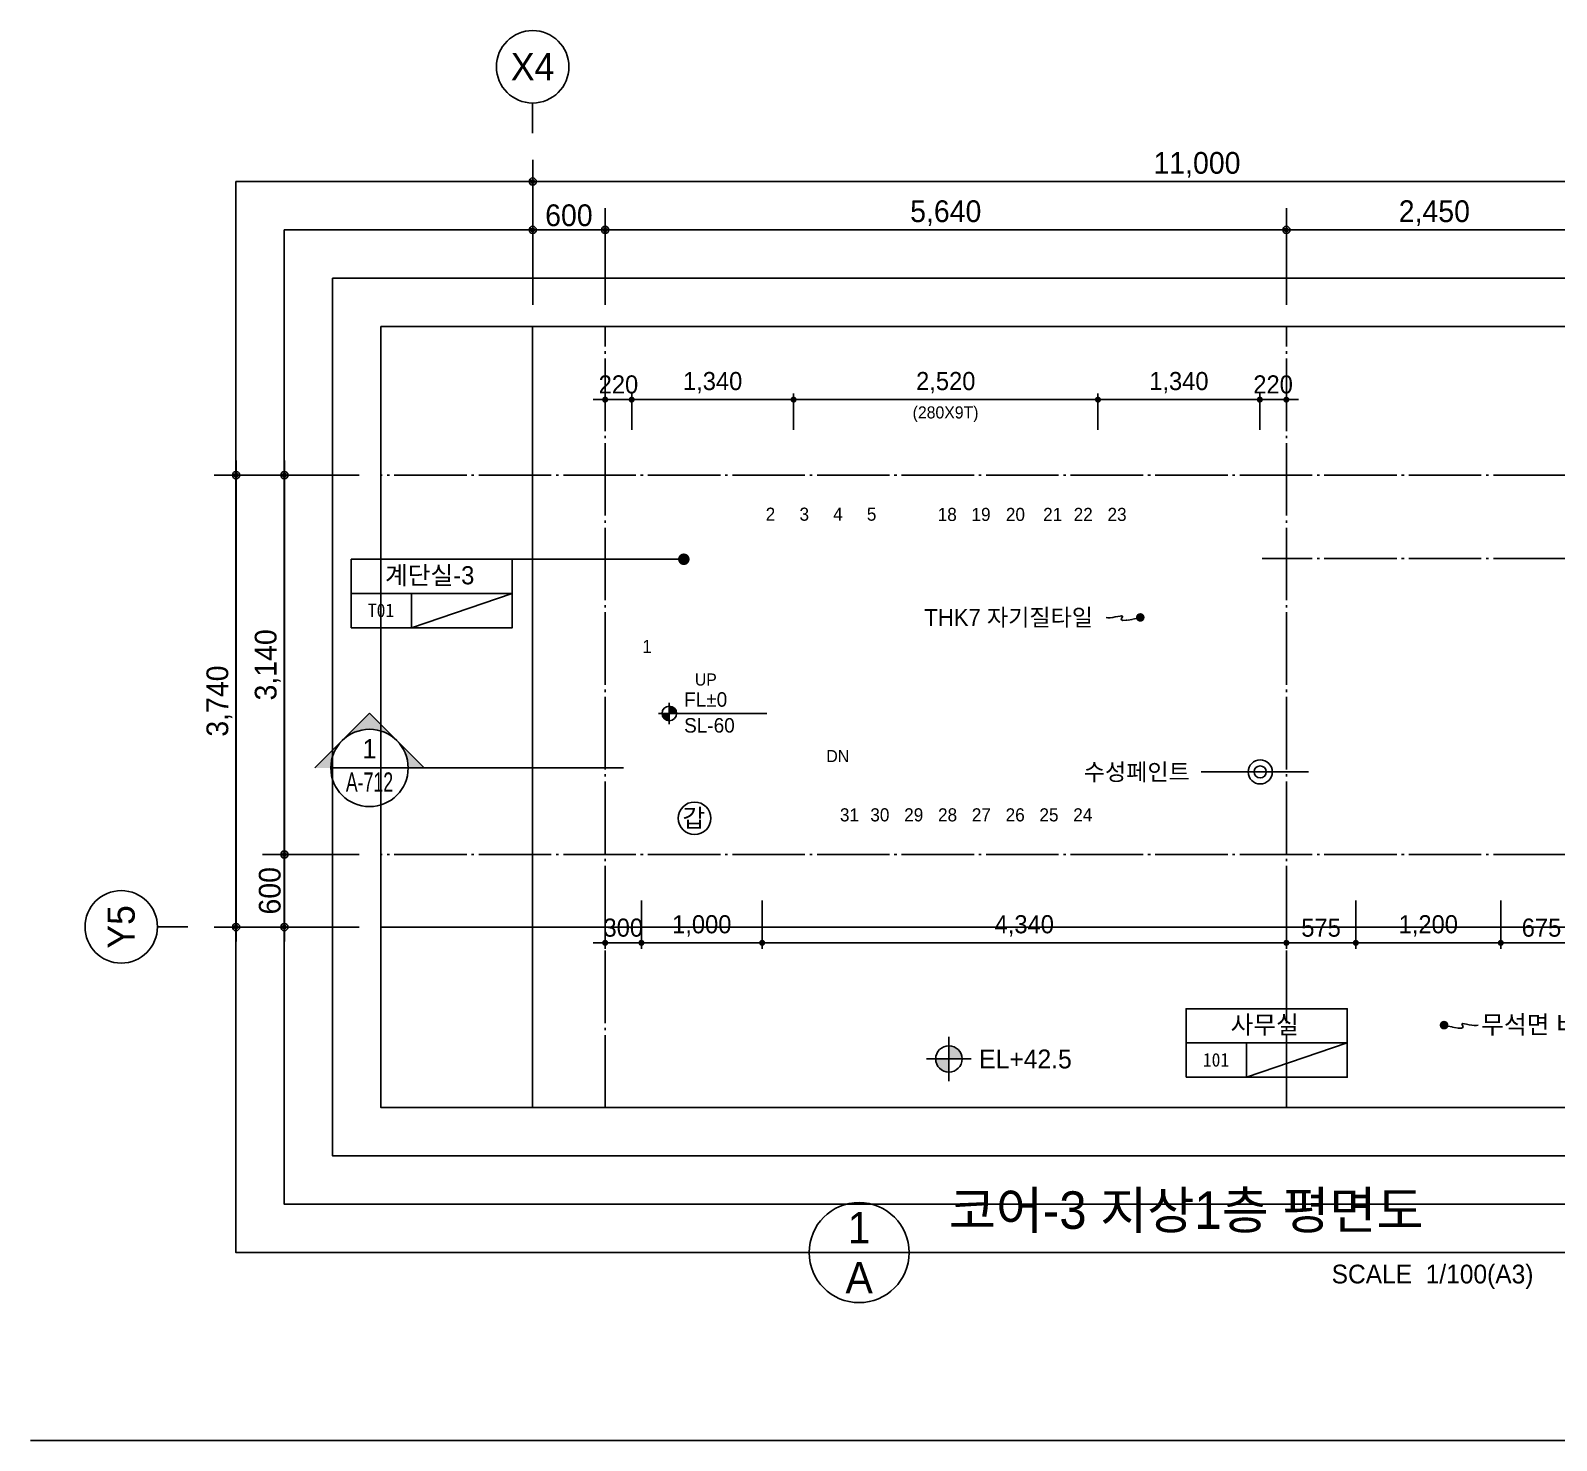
# Model space of a CAD drawing. Header units: millimetres. Extents: x 252711992 to 505989238, y 504776675 to 1009617600.
# Drawn here: x 253173992 to 253186625, y 504818337 to 504830007 of the extents above; entities that cross this region are included whole.
import ezdxf
from ezdxf.enums import TextEntityAlignment as Align
from ezdxf.xclip import XClip

# ---------------------------------------------------------------- set-up
doc = ezdxf.new("R2010")
doc.units = ezdxf.units.MM
doc.header["$XCLIPFRAME"] = 0
doc.linetypes.add('CEN', pattern=[35, 30, -2, 1, -2])
for name, color, linetype in [('$ZCDB_AUDIT_GENERATED_600D18', 7, 'Continuous'), ('0KD DIM', 7, 'Continuous'), ('4A.TEC CEN', 1, 'CEN'), ('4A.TEC TEXT', 7, 'Continuous'), ('4A.TEC TEXT 1', 3, 'Continuous'), ('4A.TEC TEXT 2', 3, 'Continuous'), ('4A.TEC 심볼', 7, 'Continuous'), ('CEN', 1, 'CEN'), ('LEV', 7, 'Continuous'), ('ROM', 7, 'Continuous'), ('SYM', 1, 'Continuous'), ('TEXT', 7, 'Continuous'), ('㈜SE&C TEXT', 7, 'Continuous')]:
    doc.layers.add(name, color=color, linetype=linetype)
doc.layers.add('DEFPOINT', color=135, linetype='Continuous', plot=False)
doc.styles.add('1', font='')
doc.styles.add('GHS', font='malgun.ttf')
doc.styles.add('SAMOO', font='')
doc.styles.add('나눔고딕', font='')
doc.styles.add('돋움', font='')
doc.styles.add('돋음체', font='')
doc.styles.add('울릉도L', font='')
doc.styles.get('1').set_extended_font_data('DotumChe')
doc.styles.get('SAMOO').set_extended_font_data('Dotum')
doc.styles.get('나눔고딕').set_extended_font_data('Dotum')
doc.styles.get('돋움').set_extended_font_data('Dotum')
doc.styles.get('돋음체').set_extended_font_data('Dotum')
doc.styles.get('울릉도L').set_extended_font_data('Dotum')
doc.dimstyles.new('DIM_600(외부치수)', dxfattribs={"dimscale": 400, "dimtxt": 3.3, "dimasz": 1, "dimexe": 2, "dimexo": 2, "dimgap": 1, "dimtad": 1, "dimdec": 0, "dimdsep": 46, "dimlunit": 6, "dimtxsty": '나눔고딕', "dimblk1": 'DIMDOT', "dimblk2": 'DIMDOT', "dimsah": 1, "dimcen": 2.5, "dimdle": 1.5, "dimclrd": 8, "dimclre": 8, "dimclrt": 3, "dimadec": 0, "dimazin": 0, "dimtfac": 1, "dimtdec": 0, "dimtix": 1, "dimtmove": 2, "dimatfit": 3, "dimldrblk": 'DIMDOT', "dimfxl": 1, "dimtvp": 1, "dimtolj": 1, "dimtzin": 0, "dimarcsym": 0})
doc.dimstyles.new('DIM_80(외부치수)', dxfattribs={"dimscale": 40, "dimtxt": 3.3, "dimasz": 1, "dimexe": 2, "dimexo": 2, "dimgap": 1, "dimtad": 1, "dimdec": 0, "dimdsep": 46, "dimlunit": 6, "dimtxsty": '돋움', "dimblk1": 'DIMDOT', "dimblk2": 'DIMDOT', "dimsah": 1, "dimcen": 2.5, "dimdle": 1.5, "dimclrd": 1, "dimclre": 7, "dimclrt": 2, "dimadec": 0, "dimazin": 0, "dimtfac": 1, "dimtdec": 0, "dimtix": 1, "dimtmove": 2, "dimatfit": 3, "dimldrblk": 'DIMDOT', "dimfxl": 1, "dimtvp": 1, "dimtolj": 1, "dimtzin": 0, "dimarcsym": 0})
doc.dimstyles.new('KD DIM 1', dxfattribs={"dimscale": 50, "dimtxt": 3, "dimasz": 1, "dimexe": 1, "dimexo": 1, "dimgap": 1, "dimtad": 1, "dimdec": 0, "dimzin": 0, "dimdsep": 46, "dimlunit": 6, "dimtxsty": '돋음체', "dimblk": 'DOT', "dimcen": 3, "dimdle": 1, "dimclrd": 256, "dimclre": 256, "dimclrt": 3, "dimazin": 0, "dimtfac": 1, "dimtdec": 0, "dimtix": 1, "dimtmove": 2, "dimatfit": 3, "dimldrblk": 'OBLIQUE', "dimfxl": 1, "dimtvp": 0.8333, "dimtolj": 1, "dimtzin": 0, "dimarcsym": 0})

# ---------------------------------------------------------------- blocks, each defined once
blk = doc.blocks.new('dwgFD3B')
at = {"layer": '4A.TEC CEN', "color": 250, "ltscale": 500}
blk.add_line((49194.51, -169936.83, -3333.33), (358000, -169936.83, -3333.33), dxfattribs=at)
at = {"layer": '4A.TEC CEN', "color": 250, "ltscale": 500, "elevation": -3333.33}
blk.add_lwpolyline([(197807.63, -39163.16), (197807.63, -267000)], dxfattribs=at)
blk = doc.blocks.new('ccs122')
at = {"layer": '4A.TEC 심볼'}
blk.add_line((0, 8), (0, 3), dxfattribs=at)
blk.add_circle((0, 14), 6, dxfattribs=at)
at = {"layer": '4A.TEC TEXT 2', "color": 3, "style": 'GHS'}
blk.add_attdef('NO', text='', height=4.5, dxfattribs=at).set_placement((-0.01, 14.02), align=Align.MIDDLE_CENTER)
blk = doc.blocks.new('DIMDOT')
at = {"color": 0}
blk.add_line((-2, 0), (2, 0), dxfattribs=at)
for radius in [0.5, 0.25]:
    blk.add_circle((0, 0), radius, dxfattribs=at)
blk = doc.blocks.new('*D306')
at = {"layer": '$ZCDB_AUDIT_GENERATED_600D18', "color": 8, "lineweight": -2, "transparency": 16777216}
for p, q in [((253176713, 504826327), (253175513, 504826327)), ((253175693, 504826267), (253175693, 504822647)), ((253176713, 504822587), (253175513, 504822587))]:
    blk.add_line(p, q, dxfattribs=at)
at = {"layer": 'Defpoints', "color": 0, "transparency": 16777216}
for p in [(253176893, 504826327, 0), (253175693, 504822587), (253176893, 504822587, 0)]:
    blk.add_point(p, dxfattribs=at)
at = {"layer": '$ZCDB_AUDIT_GENERATED_600D18', "color": 8, "lineweight": -2, "transparency": 16777216, "xscale": 60, "yscale": 60, "zscale": 60}
for p, rotation in [((253175693, 504826327), 90), ((253175693, 504822587), 270)]:
    blk.add_blockref('DIMDOT', p, dxfattribs=dict(at, rotation=rotation))
at = {"layer": '$ZCDB_AUDIT_GENERATED_600D18', "color": 3, "transparency": 16777216, "insert": (253175555, 504824457), "char_height": 180, "attachment_point": 5, "rotation": 90, "style": '나눔고딕'}
blk.add_mtext('\\A1;3,740', dxfattribs=at)
blk = doc.blocks.new('*D307')
at = {"layer": '$ZCDB_AUDIT_GENERATED_600D18', "color": 8, "lineweight": -2, "transparency": 16777216}
for p, q in [((253176713, 504823187), (253175913, 504823187)), ((253176093, 504822647), (253176093, 504823127)), ((253176713, 504822587), (253175913, 504822587))]:
    blk.add_line(p, q, dxfattribs=at)
at = {"layer": 'Defpoints', "color": 0, "transparency": 16777216}
for p in [(253176093, 504823187), (253176893, 504823187, 0), (253176893, 504822587, 0)]:
    blk.add_point(p, dxfattribs=at)
at = {"layer": '$ZCDB_AUDIT_GENERATED_600D18', "color": 8, "lineweight": -2, "transparency": 16777216, "xscale": 60, "yscale": 60, "zscale": 60}
for p, rotation in [((253176093, 504823187), 90), ((253176093, 504822587), 270)]:
    blk.add_blockref('DIMDOT', p, dxfattribs=dict(at, rotation=rotation))
at = {"layer": '$ZCDB_AUDIT_GENERATED_600D18', "color": 3, "transparency": 16777216, "insert": (253175973, 504822887), "char_height": 180, "attachment_point": 5, "rotation": 90, "style": '나눔고딕'}
blk.add_mtext('\\A1;600', dxfattribs=at)
blk = doc.blocks.new('*D303')
at = {"layer": '$ZCDB_AUDIT_GENERATED_600D18', "color": 8, "lineweight": -2, "transparency": 16777216}
for p, q in [((253178149, 504827737), (253178149, 504828937)), ((253189149, 504827737), (253189149, 504828937)), ((253178209, 504828757), (253189089, 504828757))]:
    blk.add_line(p, q, dxfattribs=at)
at = {"layer": 'Defpoints', "color": 0, "transparency": 16777216}
for p in [(253189149, 504828757), (253178149, 504827557, 0), (253189149, 504827557)]:
    blk.add_point(p, dxfattribs=at)
at = {"layer": '$ZCDB_AUDIT_GENERATED_600D18', "color": 8, "lineweight": -2, "transparency": 16777216, "xscale": 60, "yscale": 60, "zscale": 60, "rotation": 180}
blk.add_blockref('DIMDOT', (253178149, 504828757), dxfattribs=at)
at = {"layer": '$ZCDB_AUDIT_GENERATED_600D18', "color": 8, "lineweight": -2, "transparency": 16777216, "xscale": 60, "yscale": 60, "zscale": 60}
blk.add_blockref('DIMDOT', (253189149, 504828757), dxfattribs=at)
at = {"layer": '$ZCDB_AUDIT_GENERATED_600D18', "color": 3, "transparency": 16777216, "insert": (253183649, 504828895), "char_height": 180, "attachment_point": 5, "style": '나눔고딕'}
blk.add_mtext('\\A1;11,000', dxfattribs=at)
blk = doc.blocks.new('*D305')
at = {"layer": '$ZCDB_AUDIT_GENERATED_600D18', "color": 8, "lineweight": -2, "transparency": 16777216}
for p, q in [((253178149, 504827737), (253178149, 504828537)), ((253178749, 504827737), (253178749, 504828537)), ((253178689, 504828357), (253178209, 504828357))]:
    blk.add_line(p, q, dxfattribs=at)
at = {"layer": 'Defpoints', "color": 0, "transparency": 16777216}
for p in [(253178149, 504828357), (253178149, 504827557, 39667), (253178749, 504827557, 34667)]:
    blk.add_point(p, dxfattribs=at)
at = {"layer": '$ZCDB_AUDIT_GENERATED_600D18', "color": 8, "lineweight": -2, "transparency": 16777216, "xscale": 60, "yscale": 60, "zscale": 60, "rotation": 180}
blk.add_blockref('DIMDOT', (253178149, 504828357), dxfattribs=at)
at = {"layer": '$ZCDB_AUDIT_GENERATED_600D18', "color": 8, "lineweight": -2, "transparency": 16777216, "xscale": 60, "yscale": 60, "zscale": 60}
blk.add_blockref('DIMDOT', (253178749, 504828357), dxfattribs=at)
at = {"layer": '$ZCDB_AUDIT_GENERATED_600D18', "color": 3, "transparency": 16777216, "insert": (253178449, 504828477), "char_height": 180, "attachment_point": 5, "style": '나눔고딕'}
blk.add_mtext('\\A1;600', dxfattribs=at)
blk = doc.blocks.new('*D308')
at = {"layer": '$ZCDB_AUDIT_GENERATED_600D18', "color": 8, "lineweight": -2, "transparency": 16777216}
for p, q in [((253176713, 504826327), (253175913, 504826327)), ((253176093, 504826267), (253176093, 504823247)), ((253176713, 504823187), (253175913, 504823187))]:
    blk.add_line(p, q, dxfattribs=at)
at = {"layer": 'Defpoints', "color": 0, "transparency": 16777216}
for p in [(253176893, 504826327, 0), (253176093, 504823187), (253176893, 504823187, 0)]:
    blk.add_point(p, dxfattribs=at)
at = {"layer": '$ZCDB_AUDIT_GENERATED_600D18', "color": 8, "lineweight": -2, "transparency": 16777216, "xscale": 60, "yscale": 60, "zscale": 60}
for p, rotation in [((253176093, 504826327), 90), ((253176093, 504823187), 270)]:
    blk.add_blockref('DIMDOT', p, dxfattribs=dict(at, rotation=rotation))
at = {"layer": '$ZCDB_AUDIT_GENERATED_600D18', "color": 3, "transparency": 16777216, "insert": (253175955, 504824757), "char_height": 180, "attachment_point": 5, "rotation": 90, "style": '나눔고딕'}
blk.add_mtext('\\A1;3,140', dxfattribs=at)
blk = doc.blocks.new('*D309')
at = {"layer": '$ZCDB_AUDIT_GENERATED_600D18', "color": 8, "lineweight": -2, "transparency": 16777216}
for p, q in [((253178749, 504827737), (253178749, 504828537)), ((253184389, 504827737), (253184389, 504828537)), ((253178809, 504828357), (253184329, 504828357))]:
    blk.add_line(p, q, dxfattribs=at)
at = {"layer": 'Defpoints', "color": 0, "transparency": 16777216}
for p in [(253184389, 504828357), (253178749, 504827557, 34667), (253184389, 504827557, 81667)]:
    blk.add_point(p, dxfattribs=at)
at = {"layer": '$ZCDB_AUDIT_GENERATED_600D18', "color": 8, "lineweight": -2, "transparency": 16777216, "xscale": 60, "yscale": 60, "zscale": 60, "rotation": 180}
blk.add_blockref('DIMDOT', (253178749, 504828357), dxfattribs=at)
at = {"layer": '$ZCDB_AUDIT_GENERATED_600D18', "color": 8, "lineweight": -2, "transparency": 16777216, "xscale": 60, "yscale": 60, "zscale": 60}
blk.add_blockref('DIMDOT', (253184389, 504828357), dxfattribs=at)
at = {"layer": '$ZCDB_AUDIT_GENERATED_600D18', "color": 3, "transparency": 16777216, "insert": (253181569, 504828495), "char_height": 180, "attachment_point": 5, "style": '나눔고딕'}
blk.add_mtext('\\A1;5,640', dxfattribs=at)
blk = doc.blocks.new('*D310')
at = {"layer": '$ZCDB_AUDIT_GENERATED_600D18', "color": 8, "lineweight": -2, "transparency": 16777216}
for p, q in [((253184389, 504827737), (253184389, 504828537)), ((253186839, 504827737), (253186839, 504828537)), ((253186779, 504828357), (253184449, 504828357))]:
    blk.add_line(p, q, dxfattribs=at)
at = {"layer": 'Defpoints', "color": 0, "transparency": 16777216}
for p in [(253184389, 504828357), (253184389, 504827557, 81667), (253186839, 504827557, 61250)]:
    blk.add_point(p, dxfattribs=at)
at = {"layer": '$ZCDB_AUDIT_GENERATED_600D18', "color": 8, "lineweight": -2, "transparency": 16777216, "xscale": 60, "yscale": 60, "zscale": 60, "rotation": 180}
blk.add_blockref('DIMDOT', (253184389, 504828357), dxfattribs=at)
at = {"layer": '$ZCDB_AUDIT_GENERATED_600D18', "color": 8, "lineweight": -2, "transparency": 16777216, "xscale": 60, "yscale": 60, "zscale": 60}
blk.add_blockref('DIMDOT', (253186839, 504828357), dxfattribs=at)
at = {"layer": '$ZCDB_AUDIT_GENERATED_600D18', "color": 3, "transparency": 16777216, "insert": (253185614, 504828495), "char_height": 180, "attachment_point": 5, "style": '나눔고딕'}
blk.add_mtext('\\A1;2,450', dxfattribs=at)
blk = doc.blocks.new('A$C6C9969DE')
at = {"layer": 'ROM', "color": 0, "linetype": 'Continuous'}
for p, q in [((0, 510), (2400, 510)), ((900, 0), (900, 510))]:
    blk.add_line(p, q, dxfattribs=at)
blk.add_lwpolyline([(0, 0), (2400, 0), (2400, 1020), (0, 1020)], close=True, dxfattribs=at)
blk = doc.blocks.new('A$C3A5201BD')
at = {"layer": 'LEV'}
h = blk.add_hatch(color=256, dxfattribs=at)
h.paths.add_polyline_path([(200, 200), (335, 200, 0.414214), (200, 335)])
h.paths.add_polyline_path([(200, 65), (200, 200), (65, 200, 0.414214)])
at = {"layer": 'LEV', "color": 7}
for p, q in [((200, 0), (200, 400)), ((0, 200), (2007, 200)), ((0, 200), (400, 200))]:
    blk.add_line(p, q, dxfattribs=at)
blk.add_circle((200, 200), 135, dxfattribs=at)
blk = doc.blocks.new('ASDFAWGFQWEGRQEWR')
at = {"layer": 'CEN'}
blk.add_lwpolyline([(1712, 118), (1641, 101), (1594, 94), (1567, 93), (1556, 98), (1554, 105), (1558, 114), (1563, 122), (1564, 128), (1557, 130), (1544, 129), (1526, 126), (1505, 122), (1483, 118), (1461, 115), (1443, 114), (1430, 118)], dxfattribs=at)
at = {"layer": '㈜SE&C TEXT', "color": 1, "const_width": 35.9}
blk.add_lwpolyline([(1729, 118, 1), (1694, 118, 1)], format="xyb", close=True, dxfattribs=at)
at = {"layer": '4A.TEC TEXT', "style": '돋움'}
blk.add_text('THK7 자기질타일', height=140, dxfattribs=at).set_placement((-77, 118), align=Align.MIDDLE_LEFT)
blk = doc.blocks.new('단면기호1')
at = {"layer": 'SYM'}
h = blk.add_hatch(color=256, dxfattribs=at)
h.paths.add_polyline_path([(4.24, 4.24, -0.198912), (6, 0), (8.49, 0)])
h.paths.add_polyline_path([(0, 8.49), (-4.24, 4.24, -0.414214), (4.24, 4.24)])
h.paths.add_polyline_path([(-4.24, 4.24), (-8.49, 0), (-6, 0, -0.198912)])
for p in [(-8.49, 0), (8.49, 0)]:
    blk.add_line(p, (0, 8.49), dxfattribs=at)
blk.add_circle((0, 0), 6, dxfattribs=at)
blk = doc.blocks.new('_Dot')
at = {"color": 0, "linetype": 'ByBlock', "lineweight": -2}
blk.add_line((-0.5, 0), (-1, 0), dxfattribs=at)
at = {"color": 0, "linetype": 'ByBlock', "const_width": 0.5}
blk.add_lwpolyline([(-0.25, 0, 1), (0.25, 0, 1)], format="xyb", close=True, dxfattribs=at)
blk = doc.blocks.new('*D904')
at = {"layer": '0KD DIM', "lineweight": -2, "transparency": 16777216}
for p, q in [((253179049, 504822806), (253179049, 504822406)), ((253180049, 504822806), (253180049, 504822406)), ((253179099, 504822456), (253179999, 504822456))]:
    blk.add_line(p, q, dxfattribs=at)
at = {"layer": 'Defpoints', "color": 0, "transparency": 16777216}
for p in [(253179049, 504822856), (253180049, 504822856), (253180049, 504822456)]:
    blk.add_point(p, dxfattribs=at)
at = {"layer": '0KD DIM', "lineweight": -2, "transparency": 16777216, "xscale": 50, "yscale": 50, "zscale": 50, "rotation": 180}
blk.add_blockref('_Dot', (253179049, 504822456), dxfattribs=at)
at = {"layer": '0KD DIM', "lineweight": -2, "transparency": 16777216, "xscale": 50, "yscale": 50, "zscale": 50}
blk.add_blockref('_Dot', (253180049, 504822456), dxfattribs=at)
at = {"layer": '0KD DIM', "color": 3, "transparency": 16777216, "insert": (253179549, 504822596), "char_height": 150, "attachment_point": 5, "style": '돋음체'}
blk.add_mtext('\\A1;1,000', dxfattribs=at)
blk = doc.blocks.new('_OBLIQUE')
at = {"color": 0, "linetype": 'ByBlock'}
blk.add_line((-0.5, -0.5), (0.5, 0.5), dxfattribs=at)
blk = doc.blocks.new('*D905')
at = {"layer": '0KD DIM', "lineweight": -2, "transparency": 16777216}
for p, q in [((253178749, 504822806), (253178749, 504822406)), ((253179049, 504822806), (253179049, 504822406)), ((253178699, 504822456), (253178649, 504822456)), ((253179049, 504822456), (253178749, 504822456)), ((253179099, 504822456), (253179149, 504822456))]:
    blk.add_line(p, q, dxfattribs=at)
at = {"layer": 'Defpoints', "color": 0, "transparency": 16777216}
for p in [(253178749, 504822856), (253179049, 504822856), (253178749, 504822456)]:
    blk.add_point(p, dxfattribs=at)
at = {"layer": '0KD DIM', "lineweight": -2, "transparency": 16777216, "xscale": 50, "yscale": 50, "zscale": 50}
blk.add_blockref('_Dot', (253178749, 504822456), dxfattribs=at)
at = {"layer": '0KD DIM', "lineweight": -2, "transparency": 16777216, "xscale": 50, "yscale": 50, "zscale": 50, "rotation": 180}
blk.add_blockref('_Dot', (253179049, 504822456), dxfattribs=at)
at = {"layer": '0KD DIM', "color": 3, "transparency": 16777216, "insert": (253178899, 504822581), "char_height": 150, "attachment_point": 5, "style": '돋음체'}
blk.add_mtext('\\A1;300', dxfattribs=at)
blk = doc.blocks.new('*D906')
at = {"layer": '0KD DIM', "lineweight": -2, "transparency": 16777216}
for p, q in [((253180049, 504822806), (253180049, 504822406)), ((253184389, 504822806), (253184389, 504822406)), ((253184339, 504822456), (253180099, 504822456))]:
    blk.add_line(p, q, dxfattribs=at)
at = {"layer": 'Defpoints', "color": 0, "transparency": 16777216}
for p in [(253180049, 504822856), (253184389, 504822856), (253180049, 504822456)]:
    blk.add_point(p, dxfattribs=at)
at = {"layer": '0KD DIM', "lineweight": -2, "transparency": 16777216, "xscale": 50, "yscale": 50, "zscale": 50, "rotation": 180}
blk.add_blockref('_Dot', (253180049, 504822456), dxfattribs=at)
at = {"layer": '0KD DIM', "lineweight": -2, "transparency": 16777216, "xscale": 50, "yscale": 50, "zscale": 50}
blk.add_blockref('_Dot', (253184389, 504822456), dxfattribs=at)
at = {"layer": '0KD DIM', "color": 3, "transparency": 16777216, "insert": (253182219, 504822596), "char_height": 150, "attachment_point": 5, "style": '돋음체'}
blk.add_mtext('\\A1;4,340', dxfattribs=at)
blk = doc.blocks.new('*D907')
at = {"layer": '0KD DIM', "lineweight": -2, "transparency": 16777216}
for p, q in [((253184389, 504822806), (253184389, 504822406)), ((253184964, 504822806), (253184964, 504822406)), ((253184439, 504822456), (253184914, 504822456))]:
    blk.add_line(p, q, dxfattribs=at)
at = {"layer": 'Defpoints', "color": 0, "transparency": 16777216}
for p in [(253184389, 504822856), (253184964, 504822856), (253184964, 504822456)]:
    blk.add_point(p, dxfattribs=at)
at = {"layer": '0KD DIM', "lineweight": -2, "transparency": 16777216, "xscale": 50, "yscale": 50, "zscale": 50, "rotation": 180}
blk.add_blockref('_Dot', (253184389, 504822456), dxfattribs=at)
at = {"layer": '0KD DIM', "lineweight": -2, "transparency": 16777216, "xscale": 50, "yscale": 50, "zscale": 50}
blk.add_blockref('_Dot', (253184964, 504822456), dxfattribs=at)
at = {"layer": '0KD DIM', "color": 3, "transparency": 16777216, "insert": (253184676, 504822581), "char_height": 150, "attachment_point": 5, "style": '돋음체'}
blk.add_mtext('\\A1;575', dxfattribs=at)
blk = doc.blocks.new('*D908')
at = {"layer": '0KD DIM', "lineweight": -2, "transparency": 16777216}
for p, q in [((253184964, 504822806), (253184964, 504822406)), ((253186164, 504822806), (253186164, 504822406)), ((253186114, 504822456), (253185014, 504822456))]:
    blk.add_line(p, q, dxfattribs=at)
at = {"layer": 'Defpoints', "color": 0, "transparency": 16777216}
for p in [(253184964, 504822856), (253186164, 504822856), (253184964, 504822456)]:
    blk.add_point(p, dxfattribs=at)
at = {"layer": '0KD DIM', "lineweight": -2, "transparency": 16777216, "xscale": 50, "yscale": 50, "zscale": 50, "rotation": 180}
blk.add_blockref('_Dot', (253184964, 504822456), dxfattribs=at)
at = {"layer": '0KD DIM', "lineweight": -2, "transparency": 16777216, "xscale": 50, "yscale": 50, "zscale": 50}
blk.add_blockref('_Dot', (253186164, 504822456), dxfattribs=at)
at = {"layer": '0KD DIM', "color": 3, "transparency": 16777216, "insert": (253185564, 504822596), "char_height": 150, "attachment_point": 5, "style": '돋음체'}
blk.add_mtext('\\A1;1,200', dxfattribs=at)
blk = doc.blocks.new('*D900')
at = {"layer": '0KD DIM', "lineweight": -2, "transparency": 16777216}
for p, q in [((253186164, 504822806), (253186164, 504822406)), ((253186839, 504822806), (253186839, 504822406)), ((253186214, 504822456), (253186789, 504822456))]:
    blk.add_line(p, q, dxfattribs=at)
at = {"layer": 'Defpoints', "color": 0, "transparency": 16777216}
for p in [(253186164, 504822856), (253186839, 504822856), (253186839, 504822456)]:
    blk.add_point(p, dxfattribs=at)
at = {"layer": '0KD DIM', "lineweight": -2, "transparency": 16777216, "xscale": 50, "yscale": 50, "zscale": 50, "rotation": 180}
blk.add_blockref('_Dot', (253186164, 504822456), dxfattribs=at)
at = {"layer": '0KD DIM', "lineweight": -2, "transparency": 16777216, "xscale": 50, "yscale": 50, "zscale": 50}
blk.add_blockref('_Dot', (253186839, 504822456), dxfattribs=at)
at = {"layer": '0KD DIM', "color": 3, "transparency": 16777216, "insert": (253186501, 504822581), "char_height": 150, "attachment_point": 5, "style": '돋음체'}
blk.add_mtext('\\A1;675', dxfattribs=at)
blk = doc.blocks.new('FL-LEVEL1')
at = {"layer": '4A.TEC 심볼', "linetype": 'ByBlock'}
h = blk.add_hatch(color=256, dxfattribs=at)
h.paths.add_polyline_path([(295, 175), (295, 0), (470, 0, 0.414214)])
h.paths.add_polyline_path([(295, 0), (120, 0, 0.414214), (295, -175)])
for p, q in [((295, -295), (295, 295)), ((0, 0), (590, 0))]:
    blk.add_line(p, q, dxfattribs=at)
blk.add_circle((295, 0), 175, dxfattribs=at)
at = {"layer": '4A.TEC TEXT 2', "color": 3, "linetype": 'ByBlock', "style": 'SAMOO'}
blk.add_attdef('FL', text='', height=250, dxfattribs=at).set_placement((695, 0), align=Align.MIDDLE_LEFT)
blk = doc.blocks.new('*D909')
at = {"layer": '0KD DIM', "lineweight": -2, "transparency": 16777216}
for p, q in [((253180309, 504826702), (253180309, 504827002)), ((253182829, 504826702), (253182829, 504827002)), ((253182779, 504826952), (253180359, 504826952))]:
    blk.add_line(p, q, dxfattribs=at)
at = {"layer": 'Defpoints', "color": 0, "transparency": 16777216}
for p in [(253180309, 504826952), (253180309, 504826652, 0), (253182829, 504826652)]:
    blk.add_point(p, dxfattribs=at)
at = {"layer": '0KD DIM', "lineweight": -2, "transparency": 16777216, "xscale": 50, "yscale": 50, "zscale": 50, "rotation": 180}
blk.add_blockref('_Dot', (253180309, 504826952), dxfattribs=at)
at = {"layer": '0KD DIM', "lineweight": -2, "transparency": 16777216, "xscale": 50, "yscale": 50, "zscale": 50}
blk.add_blockref('_Dot', (253182829, 504826952), dxfattribs=at)
at = {"layer": '0KD DIM', "color": 3, "transparency": 16777216, "insert": (253181569, 504827092), "char_height": 150, "attachment_point": 5, "style": '돋음체'}
blk.add_mtext('\\A1;2,520', dxfattribs=at)
blk = doc.blocks.new('*D910')
at = {"layer": '0KD DIM', "lineweight": -2, "transparency": 16777216}
for p, q in [((253182829, 504826702), (253182829, 504827002)), ((253184169, 504826702), (253184169, 504827002)), ((253182879, 504826952), (253184119, 504826952))]:
    blk.add_line(p, q, dxfattribs=at)
at = {"layer": 'Defpoints', "color": 0, "transparency": 16777216}
for p in [(253184169, 504826952), (253182829, 504826652), (253184169, 504826652)]:
    blk.add_point(p, dxfattribs=at)
at = {"layer": '0KD DIM', "lineweight": -2, "transparency": 16777216, "xscale": 50, "yscale": 50, "zscale": 50, "rotation": 180}
blk.add_blockref('_Dot', (253182829, 504826952), dxfattribs=at)
at = {"layer": '0KD DIM', "lineweight": -2, "transparency": 16777216, "xscale": 50, "yscale": 50, "zscale": 50}
blk.add_blockref('_Dot', (253184169, 504826952), dxfattribs=at)
at = {"layer": '0KD DIM', "color": 3, "transparency": 16777216, "insert": (253183499, 504827092), "char_height": 150, "attachment_point": 5, "style": '돋음체'}
blk.add_mtext('\\A1;1,340', dxfattribs=at)
blk = doc.blocks.new('*D911')
at = {"layer": '0KD DIM', "lineweight": -2, "transparency": 16777216}
for p, q in [((253178969, 504826702), (253178969, 504827002)), ((253180309, 504826702), (253180309, 504827002)), ((253180259, 504826952), (253179019, 504826952))]:
    blk.add_line(p, q, dxfattribs=at)
at = {"layer": 'Defpoints', "color": 0, "transparency": 16777216}
for p in [(253178969, 504826952), (253178969, 504826652), (253180309, 504826652)]:
    blk.add_point(p, dxfattribs=at)
at = {"layer": '0KD DIM', "lineweight": -2, "transparency": 16777216, "xscale": 50, "yscale": 50, "zscale": 50, "rotation": 180}
blk.add_blockref('_Dot', (253178969, 504826952), dxfattribs=at)
at = {"layer": '0KD DIM', "lineweight": -2, "transparency": 16777216, "xscale": 50, "yscale": 50, "zscale": 50}
blk.add_blockref('_Dot', (253180309, 504826952), dxfattribs=at)
at = {"layer": '0KD DIM', "color": 3, "transparency": 16777216, "insert": (253179639, 504827092), "char_height": 150, "attachment_point": 5, "style": '돋음체'}
blk.add_mtext('\\A1;1,340', dxfattribs=at)
blk = doc.blocks.new('*D912')
at = {"layer": '0KD DIM', "lineweight": -2, "transparency": 16777216}
for p, q in [((253184169, 504826702), (253184169, 504827002)), ((253184389, 504826702), (253184389, 504827002)), ((253184119, 504826952), (253184069, 504826952)), ((253184389, 504826952), (253184169, 504826952)), ((253184439, 504826952), (253184489, 504826952))]:
    blk.add_line(p, q, dxfattribs=at)
at = {"layer": 'Defpoints', "color": 0, "transparency": 16777216}
for p in [(253184169, 504826952), (253184169, 504826652), (253184389, 504826652)]:
    blk.add_point(p, dxfattribs=at)
at = {"layer": '0KD DIM', "lineweight": -2, "transparency": 16777216, "xscale": 50, "yscale": 50, "zscale": 50}
blk.add_blockref('_Dot', (253184169, 504826952), dxfattribs=at)
at = {"layer": '0KD DIM', "lineweight": -2, "transparency": 16777216, "xscale": 50, "yscale": 50, "zscale": 50, "rotation": 180}
blk.add_blockref('_Dot', (253184389, 504826952), dxfattribs=at)
at = {"layer": '0KD DIM', "color": 3, "transparency": 16777216, "insert": (253184279, 504827077), "char_height": 150, "attachment_point": 5, "style": '돋음체'}
blk.add_mtext('\\A1;220', dxfattribs=at)
blk = doc.blocks.new('*D913')
at = {"layer": '0KD DIM', "lineweight": -2, "transparency": 16777216}
for p, q in [((253178749, 504826702), (253178749, 504827002)), ((253178969, 504826702), (253178969, 504827002)), ((253178699, 504826952), (253178649, 504826952)), ((253178749, 504826952), (253178969, 504826952)), ((253179019, 504826952), (253179069, 504826952))]:
    blk.add_line(p, q, dxfattribs=at)
at = {"layer": 'Defpoints', "color": 0, "transparency": 16777216}
for p in [(253178969, 504826952), (253178749, 504826652), (253178969, 504826652)]:
    blk.add_point(p, dxfattribs=at)
at = {"layer": '0KD DIM', "lineweight": -2, "transparency": 16777216, "xscale": 50, "yscale": 50, "zscale": 50}
blk.add_blockref('_Dot', (253178749, 504826952), dxfattribs=at)
at = {"layer": '0KD DIM', "lineweight": -2, "transparency": 16777216, "xscale": 50, "yscale": 50, "zscale": 50, "rotation": 180}
blk.add_blockref('_Dot', (253178969, 504826952), dxfattribs=at)
at = {"layer": '0KD DIM', "color": 3, "transparency": 16777216, "insert": (253178859, 504827077), "char_height": 150, "attachment_point": 5, "style": '돋음체'}
blk.add_mtext('\\A1;220', dxfattribs=at)
blk = doc.blocks.new('ADSFWEFQWEF')
at = {"layer": '4A.TEC TEXT', "style": '돋움'}
blk.add_text('수성페인트', height=140, dxfattribs=at).set_placement((560, 110), align=Align.MIDDLE_LEFT)
at = {"layer": '㈜SE&C TEXT', "color": 1}
blk.add_leader([(2021, 110, 0), (1532, 110)], dimstyle='DIM_80(외부치수)', override={"dimasz": 5, "dimtad": 0}, dxfattribs=at)

msp = doc.modelspace()

# ---------------------------------------------------------------- linework, layer by layer
for p, q in [((253177146.55, 504825064.35), (253177979.88, 504825347.69)), ((253184059.34, 504821344.21), (253184892.67, 504821627.54))]:
    msp.add_line(p, q)
at = {"layer": '4A.TEC CEN', "ltscale": 20}
for p, q in [((253178748.77, 504821092.16, 1666.67), (253178748.77, 504827557.16, 1666.67)), ((253184388.77, 504821092.16, 1666.67), (253184388.77, 504827557.16, 1666.67)), ((253190203.05, 504826327.14, 1666.67), (253176892.67, 504826327.14, 1666.67)), ((253190203.05, 504825637.14, 1666.67), (253184188.77, 504825637.14, 1666.67)), ((253190203.05, 504823187.14, 1666.67), (253176892.67, 504823187.14, 1666.67))]:
    msp.add_line(p, q, dxfattribs=at)
at = {"layer": '4A.TEC 심볼'}
msp.add_line((253180437.72, 504819892.16, 3333.33), (253186531.71, 504819892.16, 3333.33), dxfattribs=at)
for centre, radius in [((253179489.28, 504823487.02), 134.66), ((253180851.72, 504819892.16, 3333.33), 414)]:
    msp.add_circle(centre, radius, dxfattribs=at)
at = {"layer": 'CEN'}
msp.add_lwpolyline([(253185694.85, 504821774.84), (253185765.68, 504821758.67), (253185812.14, 504821751.21), (253185838.94, 504821750.62), (253185850.79, 504821755.01), (253185852.41, 504821762.55), (253185848.48, 504821771.37), (253185843.73, 504821779.61), (253185842.87, 504821785.41), (253185849.49, 504821787.41), (253185862.8, 504821786.24), (253185880.9, 504821782.99), (253185901.9, 504821778.8), (253185923.88, 504821774.78), (253185944.96, 504821772.03), (253185963.23, 504821771.68), (253185976.79, 504821774.84)], dxfattribs=at)
at = {"layer": 'DEFPOINT'}
msp.add_line((253210191.54, 504818337.29, 3333.33), (253173991.54, 504818337.29, 3333.33), dxfattribs=at)
at = {"layer": 'DEFPOINT', "elevation": 3333.33}
for points in [[(253175692.67, 504828757.16), (253191403.05, 504828757.16), (253191403.05, 504819892.16), (253175692.67, 504819892.16)], [(253176092.67, 504828357.16), (253191003.05, 504828357.16), (253191003.05, 504820292.16), (253176092.67, 504820292.16)], [(253176492.67, 504827957.16), (253190603.05, 504827957.16), (253190603.05, 504820692.16), (253176492.67, 504820692.16)], [(253176892.67, 504827557.16), (253190203.05, 504827557.16), (253190203.05, 504821092.16), (253176892.67, 504821092.16)]]:
    msp.add_lwpolyline(points, close=True, dxfattribs=at)
at = {"layer": 'SYM'}
msp.add_line((253178900.7, 504823903.45, 1666.67), (253177118.27, 504823903.45, 1666.67), dxfattribs=at)
at = {"layer": 'SYM', "elevation": 1666.67}
msp.add_lwpolyline([(253177118.27, 504823903.45), (253176477.82, 504823903.45)], dxfattribs=at)
at = {"layer": 'TEXT'}
msp.add_line((253177979.88, 504825631.02), (253179400.37, 504825631.02), dxfattribs=at)
at = {"layer": 'TEXT', "const_width": 47.82}
msp.add_lwpolyline([(253179400.37, 504825654.93, 1), (253179400.37, 504825607.11, 1)], format="xyb", close=True, dxfattribs=at)
at = {"layer": '㈜SE&C TEXT', "color": 1, "const_width": 35.87}
msp.add_lwpolyline([(253185676.92, 504821774.84, -1), (253185712.78, 504821774.84, -1)], format="xyb", close=True, dxfattribs=at)

# ---------------------------------------------------------------- block references
ref = msp.add_blockref('dwgFD3B', (252980341.15, 504992523.98, 0.45))
XClip(ref).set_block_clipping_path([(196551.5201089978, -171431.8169596791), (209861.9006240964, -164966.8169608712)])
for name, p in [('ASDFAWGFQWEGRQEWR', (253181467.87, 504825031.49)), ('ADSFWEFQWEF', (253182151.53, 504823760.85))]:
    msp.add_blockref(name, p)
at = {"layer": '4A.TEC 심볼'}
ref = msp.add_blockref('ccs122', (253178148.78, 504829007.16, -7764.32), dxfattribs=dict(at, xscale=49.99999977496833, yscale=49.99999977496833, zscale=49.99999977496833))
ref.add_attrib('NO', 'X4', dxfattribs={"layer": '0', "color": 3, "height": 225, "style": '울릉도L'}).set_placement((253178148.47, 504829708.06, -7764.32), align=Align.MIDDLE_CENTER)
ref = msp.add_blockref('ccs122', (253175442.67, 504822588.18, -4999.55), dxfattribs=dict(at, xscale=49.99999977496833, yscale=49.99999977496833, zscale=49.99999977496833, rotation=90))
ref.add_attrib('NO', 'Y5', dxfattribs={"layer": '0', "color": 3, "height": 225, "rotation": 90, "style": '울릉도L'}).set_placement((253174741.77, 504822587.87, -4999.55), align=Align.MIDDLE_CENTER)
at = {"layer": '4A.TEC 심볼', "color": 3, "linetype": 'ByBlock'}
ref = msp.add_blockref('FL-LEVEL1', (253181410.9, 504821494.82), dxfattribs=dict(at, xscale=0.6250000000000405, yscale=0.6250000000000405, zscale=0.6250000000000405))
ref.add_attrib('FL', 'EL+42.5', dxfattribs={"layer": '4A.TEC TEXT 1', "color": 3, "linetype": 'ByBlock', "height": 156.25, "style": 'SAMOO'}).set_placement((253181845.27, 504821494.82), align=Align.MIDDLE_LEFT)
at = {"layer": 'LEV', "xscale": 0.4469841265468151, "yscale": 0.4469841265468151, "zscale": 0.4469841265468151}
msp.add_blockref('A$C3A5201BD', (253179190.77, 504824265.07), dxfattribs=at)
at = {"layer": 'SYM', "xscale": -53.37150118498497, "yscale": 53.37150118498497, "zscale": 53.37150118498497, "rotation": 359.9999999999999}
msp.add_blockref('단면기호1', (253176798.04, 504823903.45, 1666.67), dxfattribs=at)
at = {"layer": 'TEXT', "xscale": 0.5555555568112274, "yscale": 0.5555555568112274, "zscale": 0.5555555568112274}
for p in [(253176646.55, 504825064.35), (253183559.34, 504821344.21)]:
    msp.add_blockref('A$C6C9969DE', p, dxfattribs=at)

# ---------------------------------------------------------------- texts
at = {"layer": '0KD DIM', "color": 3, "style": '돋음체'}
msp.add_text('(280X9T)', height=100, dxfattribs=at).set_placement((253181567.37, 504826846.24, 1666.67), align=Align.MIDDLE_CENTER)
at = {"layer": '4A.TEC TEXT', "style": '돋움'}
msp.add_text('갑', height=150, dxfattribs=at).set_placement((253179483.04, 504823488.97), align=Align.MIDDLE_CENTER)
msp.add_text('무석면 비닐타일', height=150, dxfattribs=at).set_placement((253186001.93, 504821779.84), align=Align.MIDDLE_LEFT)
at = {"layer": '4A.TEC TEXT 1', "style": '돋음체'}
for s, p in [('UP', (253179491.7, 504824635.45, 4999.55)), ('DN', (253180580.46, 504824001.84, 4999.55))]:
    msp.add_text(s, height=100, dxfattribs=at).set_placement(p, align=Align.MIDDLE_LEFT)
at = {"layer": '4A.TEC TEXT 2', "color": 3, "style": '나눔고딕'}
msp.add_text('코어-3 지상1층 평면도', height=310.5, dxfattribs=at).set_placement((253181594.61, 504819995.66, 3333.33), align=Align.BOTTOM_LEFT)
for s, p in [('1', (253180851.72, 504820099.16, 3333.33)), ('A', (253180851.72, 504819685.16, 3333.33))]:
    msp.add_text(s, height=258.75, dxfattribs=at).set_placement(p, align=Align.MIDDLE)
msp.add_text('SCALE  1/100(A3)', height=155.25, dxfattribs=at).set_placement((253186434.51, 504819590.52, 3333.33), align=Align.BOTTOM_RIGHT)
at = {"layer": 'LEV', "style": '돋움'}
for s, p in [('FL%%P0', (253179402.9, 504824410.37)), ('SL-60', (253179402.9, 504824196.16))]:
    msp.add_text(s, height=120, dxfattribs=at).set_placement(p)
at = {"layer": 'TEXT', "style": '나눔고딕'}
for s, height, p in [('2', 108.68, (253180157.1, 504825917.2, 1666.67)), ('3', 108.68, (253180437.25, 504825917.2, 1666.67)), ('4', 108.68, (253180715.62, 504825917.2, 1666.67)), ('5', 108.68, (253180994.44, 504825917.2, 1666.67)), ('18', 108.675, (253181660.33, 504825915.17, 1666.67)), ('19', 108.675, (253181940.04, 504825915.17, 1666.67)), ('20', 108.675, (253182224.9, 504825915.17, 1666.67)), ('21', 108.675, (253182533.36, 504825915.17, 1666.67)), ('22', 108.675, (253182785.94, 504825915.17, 1666.67)), ('23', 108.675, (253183066.23, 504825915.17, 1666.67)), ('1', 108.68, (253179135.21, 504824822.66, 1666.67)), ('31', 108.675, (253180850.86, 504823428.65, 1666.67)), ('30', 108.675, (253181102.4, 504823428.65, 1666.67)), ('29', 108.675, (253181382.84, 504823428.65, 1666.67)), ('28', 108.675, (253181663.13, 504823428.65, 1666.67)), ('27', 108.675, (253181942.84, 504823428.65, 1666.67)), ('26', 108.675, (253182222.84, 504823428.65, 1666.67)), ('25', 108.675, (253182502.69, 504823428.65, 1666.67)), ('24', 108.675, (253182782.54, 504823428.65, 1666.67))]:
    msp.add_text(s, height=height, dxfattribs=at).set_placement(p, align=Align.BOTTOM_RIGHT)
at = {"layer": 'TEXT'}
for s, height, style, p in [('계단실-3', 150, '돋움', (253177296.45, 504825498.52)), ('T01', 112.5, '1', (253176893.69, 504825208.05)), ('사무실', 150, '돋움', (253184209.24, 504821778.37)), ('101', 112.5, '1', (253183806.48, 504821487.9))]:
    msp.add_text(s, height=height, dxfattribs=dict(at, style=style)).set_placement(p, align=Align.MIDDLE_CENTER)
at = {"layer": 'TEXT', "style": '돋움'}
msp.add_text('1', height=160.11, dxfattribs=at).set_placement((253176798.04, 504823982.23, 1666.67), align=Align.CENTER)
at = {"layer": 'TEXT', "style": '돋움', "width": 0.7}
msp.add_text('A-712', height=160.115, dxfattribs=at).set_placement((253176798.04, 504823706.54, 1666.67), align=Align.CENTER)

# ---------------------------------------------------------------- dimensions: what is measured, and where the dimension line sits
at = {"layer": '$ZCDB_AUDIT_GENERATED_600D18'}
dim = msp.add_linear_dim(base=(253189148.78, 504828757.16, -7764.32), p1=(253178148.78, 504827557.16, -7764.32), p2=(253189148.78, 504827557.16, -7764.32), dimstyle='DIM_600(외부치수)', override={"dimscale": 300, "dimtxt": 0.6, "dimasz": 0.2, "dimexe": 0.6, "dimexo": 0.6, "dimgap": 0.1, "dimdec": 1, "dimblk1": 'DIMDOT', "dimblk2": 'DIMDOT', "dimdle": 0.5}, dxfattribs=at)
dim.commit()
dim.dimension.update_dxf_attribs({"geometry": '*D303', "text_midpoint": (253183648.78, 504828894.62, -7764.32)})
for base, p1, p2, angle, picture, middle in [((253178148.78, 504828357.16, -7764.32), (253178748.77, 504827557.16, 26902.34), (253178148.78, 504827557.16, 31902.33), 180, '*D305', (253178448.77, 504828477.28, -7764.32)), ((253184388.77, 504828357.16, -7764.32), (253178748.77, 504827557.16, 26902.34), (253184388.77, 504827557.16, 73902.34), 0, '*D309', (253181568.77, 504828494.62, -7764.32)), ((253184388.77, 504828357.16, -7764.32), (253186838.77, 504827557.16, 53485.68), (253184388.77, 504827557.16, 73902.34), 180, '*D310', (253185613.77, 504828494.62, -7764.32)), ((253175692.67, 504822587.14, -4999.55), (253176892.67, 504826327.14, -4999.55), (253176892.67, 504822587.14, -4999.55), 270, '*D306', (253175555.21, 504824457.14, -4999.55)), ((253176092.67, 504823187.14, -4999.55), (253176892.67, 504826327.14, -4999.55), (253176892.67, 504823187.14, -4999.55), 270, '*D308', (253175955.21, 504824757.14, -4999.55)), ((253176092.67, 504823187.14, -4999.55), (253176892.67, 504822587.14, -4999.55), (253176892.67, 504823187.14, -4999.55), 90, '*D307', (253175972.55, 504822887.14, -4999.55))]:
    dim = msp.add_linear_dim(base=base, p1=p1, p2=p2, angle=angle, dimstyle='DIM_600(외부치수)', override={"dimscale": 300, "dimtxt": 0.6, "dimasz": 0.2, "dimexe": 0.6, "dimexo": 0.6, "dimgap": 0.1, "dimdec": 1, "dimblk1": 'DIMDOT', "dimblk2": 'DIMDOT', "dimdle": 0.5}, dxfattribs=at)
    dim.commit()
    dim.dimension.update_dxf_attribs({"geometry": picture, "text_midpoint": middle})
at = {"layer": '0KD DIM'}
for base, p1, p2, picture, middle in [((253178968.77, 504826952.14, 1666.67), (253178748.77, 504826652.14, 1666.67), (253178968.77, 504826652.14, 1666.67), '*D913', (253178858.77, 504827077.24, 1666.67)), ((253184168.77, 504826952.14, 1666.67), (253182828.77, 504826652.14, 1666.67), (253184168.77, 504826652.14, 1666.67), '*D910', (253183498.77, 504827091.7, 1666.67)), ((253180048.77, 504822456.32, 1666.67), (253179048.77, 504822856.32, 1666.67), (253180048.77, 504822856.32, 1666.67), '*D904', (253179548.77, 504822595.87, 1666.67))]:
    dim = msp.add_linear_dim(base=base, p1=p1, p2=p2, dimstyle='KD DIM 1', dxfattribs=at)
    dim.commit()
    dim.dimension.update_dxf_attribs({"geometry": picture, "text_midpoint": middle})
for base, p1, p2, angle, picture, middle in [((253178968.77, 504826952.14, 1666.67), (253180308.77, 504826652.14, 1666.67), (253178968.77, 504826652.14, 1666.67), 180, '*D911', (253179638.77, 504827091.7, 1666.67)), ((253180308.77, 504826952.14, 1666.67), (253182828.77, 504826652.14, 1666.67), (253180308.77, 504826652.14, 1666.67), 180, '*D909', (253181568.77, 504827091.7, 1666.67)), ((253184168.77, 504826952.14, 1666.67), (253184388.77, 504826652.14, 1666.67), (253184168.77, 504826652.14, 1666.67), 180, '*D912', (253184278.77, 504827077.24, 1666.67)), ((253178748.77, 504822456.32, 1666.67), (253179048.77, 504822856.32, 1666.67), (253178748.77, 504822856.32, 1666.67), 180, '*D905', (253178898.77, 504822581.42, 1666.67)), ((253180048.77, 504822456.32, 1666.67), (253184388.77, 504822856.32, 1666.67), (253180048.77, 504822856.32, 1666.67), 180, '*D906', (253182218.77, 504822595.87, 1666.67)), ((253184963.78, 504822456.32, 1666.67), (253184388.77, 504822856.32, 1666.67), (253184963.78, 504822856.32, 1666.67), 0, '*D907', (253184676.28, 504822581.42, 1666.67)), ((253184963.78, 504822456.32, 1666.67), (253186163.77, 504822856.32, 1666.67), (253184963.78, 504822856.32, 1666.67), 180, '*D908', (253185563.77, 504822595.87, 1666.67)), ((253186838.77, 504822456.32, 1666.67), (253186163.77, 504822856.32, 1666.67), (253186838.77, 504822856.32, 1666.67), 0, '*D900', (253186501.27, 504822581.42, 1666.67))]:
    dim = msp.add_linear_dim(base=base, p1=p1, p2=p2, angle=angle, dimstyle='KD DIM 1', dxfattribs=at)
    dim.commit()
    dim.dimension.update_dxf_attribs({"geometry": picture, "text_midpoint": middle})

doc.saveas('drawing.dxf')
